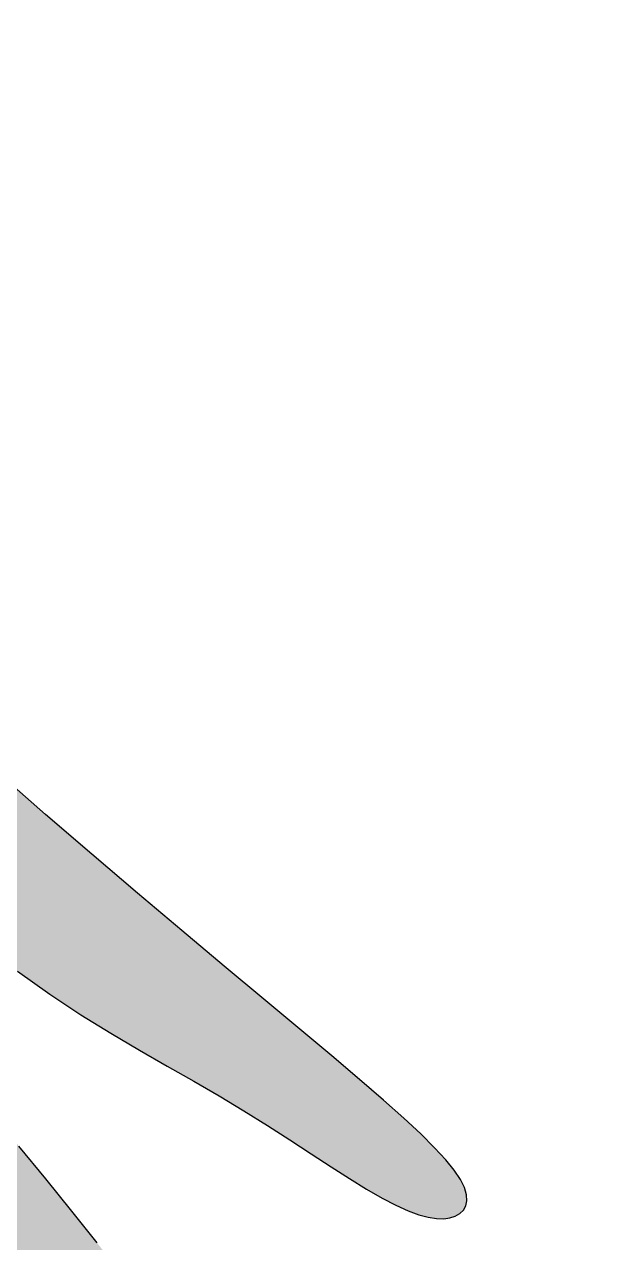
# Model space of a CAD drawing. Header units: millimetres. Extents: x 471 to 1044, y 7 to 541.
# Drawn here: x 540.52 to 545.63, y 172.31 to 182.99 of the extents above; entities that cross this region are included whole.
import ezdxf

# ---------------------------------------------------------------- set-up
doc = ezdxf.new("R2010")
doc.units = ezdxf.units.MM
for name, color, linetype in [('Images', 7, 'Continuous'), ('magpie', 4, 'Continuous'), ('magpiefill', 3, 'Continuous')]:
    doc.layers.add(name, color=color, linetype=linetype)
picture_1 = doc.add_image_def('image6.png', size_in_pixel=(273, 248))

msp = doc.modelspace()

# ---------------------------------------------------------------- hatches: boundary and pattern name
at = {"layer": 'magpiefill'}
h = msp.add_hatch(color=253, dxfattribs=at)
h.dxf.hatch_style = 1
h.paths.add_polyline_path([(541.5129432499475, 175.3733908780069), (541.1127354585493, 175.7141268329055), (540.7082558464232, 176.0632399784378), (540.3062636119953, 176.4163525426866), (540.0832722351145, 176.6166263986328), (540.0964367161837, 176.3942405633852), (540.0446869026903, 176.2707380769774), (539.9376052599828, 176.231745671993), (539.7847742534104, 176.2628900810153), (539.5957763483219, 176.3497980366276), (539.3801940100664, 176.4780962714135), (539.1476097039925, 176.6334115179562), (538.9076058954494, 176.8013705088393), (538.6683211800794, 176.9703017851824), (538.4321186746982, 177.1393411222519), (538.1999176264153, 177.3103261038506), (537.9726372823399, 177.4850943137814), (537.751196889581, 177.665483335847), (537.5365156952483, 177.8533307538502), (537.3295129464508, 178.050474151594), (537.1311078902978, 178.2587511128809), (536.9419223695313, 178.4792290594539), (536.761388609424, 178.709894764816), (536.5886414308814, 178.9479648404101), (536.4228156548088, 179.1906558976791), (536.2630461021118, 179.435184548066), (536.1084675936959, 179.6787674030136), (535.9582149504662, 179.9186210739652), (535.8114229933284, 180.1519621723638), (535.6709387938544, 180.3737770982281), (535.5544584262817, 180.5701314058835), (535.4833902155146, 180.7248604382309), (535.479142486457, 180.8217995381715), (535.5631235640134, 180.8447840486066), (535.7567417730875, 180.7776493124373), (536.0814054385836, 180.6042306725647), (536.5585228854058, 180.3083634718902), (536.4583888237548, 180.4277822134268), (536.1180949074384, 180.8347102071736), (535.7770584373961, 181.2389702475766), (535.4361133592124, 181.634916921545), (535.0960936184708, 182.0169048159881), (534.7578331607554, 182.3792885178154), (534.4221659316498, 182.7164226139366), (534.3642722374191, 182.6006932344003), (534.6225995312213, 182.2779447045828), (534.7517646050144, 181.9551961747652), (534.4290515689423, 181.6787247453678), (534.611589627921, 181.4126232306708), (534.805775353306, 181.1271896683587), (535.0088015192969, 180.8262049470582), (535.2178609000931, 180.5134499553961), (535.4301462698947, 180.192705581999), (535.642850402901, 179.8677527154936), (535.8531660733117, 179.5423722445068), (536.0582860553264, 179.2203450576653), (536.2561548817556, 178.9047273124697), (536.4477241198529, 178.5956762419166), (536.6346970954821, 178.2926243478775), (536.6518698916786, 178.2648594075045), (537.2840247359254, 177.645132735068), (537.8439632266233, 177.0942488595479), (538.3403025302576, 176.6065423972896), (538.7816598133137, 176.176347964639), (539.1766522422763, 175.798000177942), (539.5338969836308, 175.4658336535445), (539.8620112038622, 175.1741830077922), (540.1696120694555, 174.9173828570311), (540.4639571569685, 174.6900770013427), (540.7468656832483, 174.4881459757515), (541.0187972752149, 174.3077794990177), (541.2802115597879, 174.1451672899015), (541.5315681638872, 173.9964990671633), (541.7733267144326, 173.857964549563), (542.0059468383439, 173.7257534558611), (542.2298881625408, 173.5960555048177), (542.4453985253983, 173.4660557725429), (542.6518786111118, 173.3369207645459), (542.8485173153316, 173.2108123436858), (543.0345035337083, 173.0898923728216), (543.2090261618922, 172.9763227148124), (543.371274095534, 172.8722652325172), (543.5204362302838, 172.7798817887953), (543.6557014617924, 172.7013342465054), (543.7765651014132, 172.6382259873924), (543.8837481233122, 172.5899264687435), (543.9782779173582, 172.5552466667312), (544.0611818734203, 172.5329975575283), (544.1334873813676, 172.5219901173076), (544.196221831069, 172.5210353222417), (544.2504126123935, 172.5289441485034), (544.29708711521, 172.5445275722655), (544.3368131069548, 172.5668758096367), (544.3683198653321, 172.5961960364708), (544.3898770456135, 172.6329746685577), (544.3997543030706, 172.6776981216872), (544.3962212929748, 172.7308528116491), (544.3775476705976, 172.7929251542333), (544.3420030912105, 172.8644015652297), (544.287857210085, 172.9457684604282), (544.2132985698144, 173.0378455436166), (544.1161912622779, 173.1427856705752), (543.9943182666768, 173.2630749850823), (543.8454625622123, 173.4011996309163), (543.6674071280856, 173.5596457518556), (543.4579349434977, 173.7408994916784), (543.2148289876496, 173.9474469941632), (542.9358722397428, 174.1817744030881), (542.6203437155157, 174.4452238762825), (542.2735065768568, 174.7345616277783), (541.902120022192, 175.0454098856588)])
h = msp.add_hatch(color=253, dxfattribs=at)
h.dxf.hatch_style = 1
h.paths.add_polyline_path([(541.3704679469944, 172.0403183733727), (541.1593736602707, 172.3093166070394), (540.9384199828424, 172.5862146251127), (540.7094093602199, 172.8693820283376), (540.4742343580015, 173.1573055194195), (540.2347875417854, 173.4484718010639), (539.9929614771704, 173.7413675759764), (539.8920629609178, 173.8634187815928), (539.8803022887134, 173.6721930009657), (539.9254799395494, 173.4538641997896), (540.0103341052923, 173.2193314030607), (540.1178699202178, 172.9838340569436), (540.2310925186016, 172.7626116076029), (540.3330070347196, 172.5709035012031), (540.4066186028475, 172.4239491839087), (540.434932357261, 172.3369881018846), (540.4054802120462, 172.3208191599361), (540.3239012005308, 172.3684790974325), (540.2003611358527, 172.4685641123843), (540.0450258311499, 172.6096704028016), (539.8680610995604, 172.7803941666947), (539.6796327542219, 172.9693316020741), (539.4899066082726, 173.16507890695), (539.3090484748504, 173.3562322793326), (539.1449711071208, 173.5337389371298), (538.9965750183588, 173.6979501778399), (538.8605076618676, 173.8515683188584), (538.7334164909494, 173.9972956775811), (538.6119489589073, 174.1378345714036), (538.492752519044, 174.2758873177219), (538.372474624662, 174.4141562339315), (538.2477627290642, 174.5553436374281), (538.1160843973128, 174.7013231347407), (537.9781876415068, 174.8506534889314), (537.8356405855048, 175.0010647521953), (537.6900113531656, 175.1502869767278), (537.5428680683476, 175.2960502147242), (537.3957788549096, 175.4360845183796), (537.2503118367099, 175.5681199398895), (537.1080351376073, 175.689886531449), (536.9703907137857, 175.7998800034634), (536.8383158507297, 175.8996586991785), (536.71262166625, 175.9915466200497), (536.5941192781561, 176.0778677675331), (536.4836198042588, 176.1609461430841), (536.3819343623679, 176.2431057481584), (536.2898740702938, 176.3266705842116), (536.2082500458465, 176.4139646526996), (536.1373867386179, 176.5069786664588), (536.0756619253268, 176.6063701838495), (536.0209667144732, 176.7124634746129), (535.9711922145572, 176.8255828084902), (535.9242295340792, 176.9460524552225), (535.8779697815396, 177.0741966845509), (535.8303040654383, 177.2103397662166), (535.7791234942758, 177.3548059699609), (535.7226616488157, 177.5077754445012), (535.6605219988751, 177.6688518544615), (535.592650486535, 177.8374947434421), (535.5189930538763, 178.0131636550433), (535.4394956429794, 178.1953181328655), (535.3541041959254, 178.383417720509), (535.262764654795, 178.576921961574), (535.1654229616688, 178.7752903996611), (535.0624575848753, 178.9785774754514), (534.9559770977334, 179.1892172179506), (534.8485225998093, 179.4102385532452), (534.7426351906694, 179.6446704074217), (534.64085596988, 179.8955417065667), (534.5457260370075, 180.1658813767668), (534.4597864916184, 180.4587183441084), (534.385578433279, 180.7770815346783), (533.9121959060359, 180.5996523495317), (534.2770083369031, 179.920296453217), (534.6136113484215, 179.263937478029), (534.9252005827273, 178.6299770240814), (535.2149716819565, 178.0178166914874), (535.4861202882455, 177.4268580803603), (535.7418420437305, 176.8565027908133), (535.9853325905475, 176.3061524229598), (536.0691445272516, 176.1163529486039), (536.4302693894191, 175.8251520751245), (536.7358320084679, 175.5449111147061), (536.9930591606668, 175.2760100350297), (537.2091776222841, 175.0188288037766), (537.3914141695884, 174.7737473886276), (537.5469955788483, 174.5411457572637), (537.6831486263321, 174.3214038773662), (537.8071000883086, 174.114901716616), (537.9251832039122, 173.9216721712717), (538.0401570637415, 173.7403598519023), (538.153887221261, 173.5692622976542), (538.2682392299355, 173.4066770476738), (538.3850786432293, 173.2509016411076), (538.5062710146073, 173.1002336171021), (538.6336818975337, 172.9529705148037), (538.7691768454735, 172.8074098733587), (538.9141122133702, 172.6621690061887), (539.0678075620847, 172.5171443238141), (539.2290732539564, 172.3725520110306), (539.3967196513255, 172.2286082526335), (539.5695571165317, 172.0855292334184), (539.7463960119147, 171.9435311381807), (539.9260466998145, 171.802830151716), (540.1073195425708, 171.6636424588197), (540.2890158951137, 171.526292337927), (540.4699010827342, 171.3915364420324), (540.6487314233136, 171.2602395177698), (540.8242632347329, 171.1332663117731), (540.9952528348736, 171.0114815706766), (541.1604565416168, 170.8957500411142), (541.3186306728437, 170.78693646972), (541.4685315464355, 170.685905603128), (541.6091497974384, 170.5933240167134), (541.7404133295573, 170.5090656008158), (541.8624843636622, 170.4328060745159), (541.9755251206232, 170.3642211568944), (542.0796978213099, 170.3029865670321), (542.1751646865923, 170.2487780240096), (542.2620879373404, 170.2012712469078), (542.3406297944241, 170.1601419548072), (542.4109614906099, 170.1251289206875), (542.4732903062509, 170.0962231331226), (542.527832533597, 170.0734786345853), (542.5748044648979, 170.0569494675487), (542.6144223924032, 170.0466896744855), (542.646902608363, 170.0427532978685), (542.6724614050268, 170.0451943801705), (542.6913150746445, 170.0540669638644), (542.7033464558294, 170.0698124262411), (542.707104572649, 170.094421483863), (542.7008049955342, 170.1302721881108), (542.6826632949161, 170.1797425903652), (542.6508950412257, 170.2452107420067), (542.6037158048939, 170.3290546944158), (542.5393411563517, 170.4336524989732), (542.4559866660303, 170.5613822070595), (542.3523906168002, 170.7138562099822), (542.2293821412914, 170.8896242587564), (542.088313084573, 171.0864704443242), (541.9305352917146, 171.3021788576277), (541.7574006077858, 171.5345335896089), (541.5702608778558, 171.7813187312099)])

# ---------------------------------------------------------------- linework, layer by layer
at = {"layer": 'magpie'}
for points in [[(540.4639571569685, 174.6900770013427), (540.7468656832483, 174.4881459757515), (541.0187972752149, 174.3077794990177), (541.2802115597879, 174.1451672899015), (541.5315681638872, 173.9964990671633), (541.7733267144326, 173.857964549563), (542.0059468383439, 173.7257534558611), (542.2298881625408, 173.5960555048177), (542.4453985253983, 173.4660557725429), (542.6518786111118, 173.3369207645459), (542.8485173153316, 173.2108123436858), (543.0345035337083, 173.0898923728216), (543.2090261618922, 172.9763227148124), (543.3712740955339, 172.8722652325172), (543.5204362302838, 172.7798817887953), (543.6557014617924, 172.7013342465054), (543.7765651014132, 172.6382259873924), (543.8837481233122, 172.5899264687435), (543.9782779173582, 172.5552466667312), (544.0611818734203, 172.5329975575283), (544.1334873813676, 172.5219901173076), (544.196221831069, 172.5210353222417), (544.2504126123935, 172.5289441485034), (544.29708711521, 172.5445275722655), (544.3368131069548, 172.5668758096367), (544.3683198653321, 172.5961960364708), (544.3898770456135, 172.6329746685577), (544.3997543030706, 172.6776981216872), (544.3962212929748, 172.7308528116491), (544.3775476705976, 172.7929251542333), (544.3420030912105, 172.8644015652297), (544.287857210085, 172.9457684604282), (544.2132985698144, 173.0378455436166), (544.1161912622779, 173.1427856705752), (543.9943182666768, 173.2630749850823), (543.8454625622124, 173.4011996309163), (543.6674071280856, 173.5596457518556), (543.4579349434977, 173.7408994916784), (543.2148289876498, 173.9474469941632), (542.9358722397428, 174.1817744030881), (542.6203437155157, 174.4452238762825), (542.2735065768568, 174.7345616277783), (541.9021200221921, 175.0454098856588), (541.5129432499475, 175.3733908780069), (541.1127354585493, 175.7141268329055), (540.7082558464232, 176.0632399784378), (540.3062636119953, 176.4163525426866)], [(541.1593736602707, 172.3093166070394), (540.9384199828424, 172.5862146251127), (540.7094093602199, 172.8693820283376), (540.4742343580015, 173.1573055194195)]]:
    msp.add_lwpolyline(points, dxfattribs=at)

# ---------------------------------------------------------------- pictures from other files: only their frames are drawn
at = {"layer": 'Images'}
image = msp.add_image(picture_1, insert=(470.7607570016401, 149.6796601567851), size_in_units=(89.93415841046361, 81.69842961829661), dxfattribs=at)
image.dxf.flags = 15

doc.saveas('drawing.dxf')
